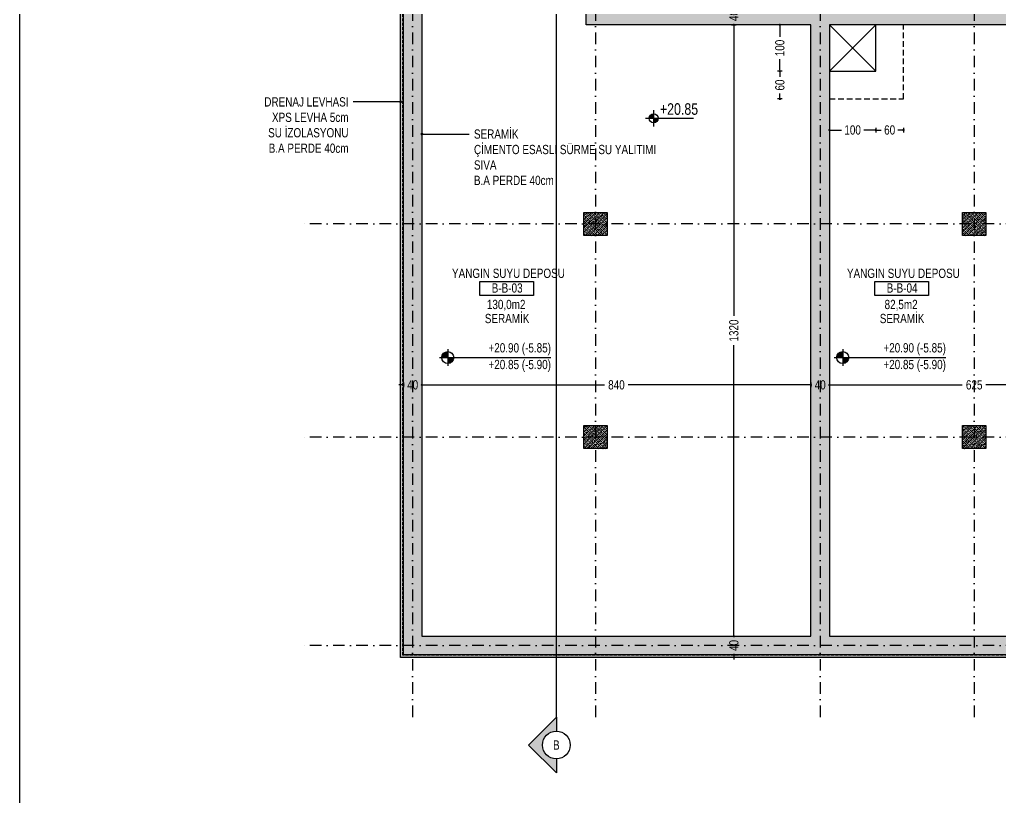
# Model space of a CAD drawing. Header units: centimetres. Extents: x 26569 to 160723, y -3143 to 14565.
# Drawn here: x 153201 to 155319, y 3021 to 4700 of the extents above; entities that cross this region are included whole.
import ezdxf
from ezdxf import colors
from ezdxf.entities.mleader import LeaderData, LeaderLine
from ezdxf.enums import TextEntityAlignment as Align
from ezdxf.math import Vec2, Vec3

# ---------------------------------------------------------------- set-up
doc = ezdxf.new("R2010")
doc.units = ezdxf.units.CM
doc.header["$LTSCALE"] = 100
doc.linetypes.add('DASHDOT2', pattern=[0.5, 0.25, -0.125, 0, -0.125])
doc.linetypes.add('HIDDEN2', pattern=[0.1875, 0.125, -0.0625])
for name, color, linetype in [('A-ANNO-DIMS', 187, 'Continuous'), ('A-ANNO-GRID', 155, 'DASHDOT2'), ('A-ANNO-IDEN', 50, 'Continuous'), ('A-ANNO-TEXT', 50, 'Continuous'), ('A-ANNO-TTBL', 157, 'Continuous'), ('A-ELEV-01', 255, 'Continuous'), ('A-WALL-INSL', 249, 'Continuous'), ('S-CONC', 5, 'Continuous'), ('S-HTCH', 8, 'Continuous')]:
    doc.layers.add(name, color=color, linetype=linetype)
doc.layers.add('AS_KOT', color=2, linetype='Continuous', lineweight=25)
doc.styles.add('AS_KOT', font='ISOt.shx', dxfattribs={"width": 0.8, "height": 2.5})
doc.styles.add('Fields_100', font='act_simplex.shx', dxfattribs={"width": 0.8, "height": 20})
doc.dimstyles.new('FIELDS_100', dxfattribs={"dimscale": 0, "dimtxt": 20, "dimasz": 5, "dimexe": 5, "dimexo": 5, "dimgap": 5, "dimtad": 0, "dimdec": 0, "dimzin": 0, "dimdsep": 46, "dimtxsty": 'Fields_100', "dimblk": 'DOT', "dimcen": 0.09, "dimclrt": 50, "dimadec": 0, "dimazin": 0, "dimtfac": 1, "dimtdec": 0, "dimtix": 1, "dimtofl": 0, "dimtmove": 1, "dimatfit": 3, "dimfxl": 5, "dimfxlon": 1, "dimtolj": 1, "dimtzin": 0, "dimarcsym": 0})
pattern_1 = [(45, (129817.816, 6983.378), (-4.490128, 4.490128), []), (45, (129822.306, 6983.378), (-4.490128, 4.490128), [3.175, -1.5875])]

# ---------------------------------------------------------------- blocks, each defined once
blk = doc.blocks.new('_Dot')
at = {"color": 0, "linetype": 'ByBlock', "lineweight": -2}
blk.add_line((-0.5, 0), (-1, 0), dxfattribs=at)
at = {"color": 0, "linetype": 'ByBlock', "const_width": 0.5}
blk.add_lwpolyline([(-0.25, 0, 1), (0.25, 0, 1)], format="xyb", close=True, dxfattribs=at)
blk = doc.blocks.new('*D625')
at = {"layer": 'A-ANNO-DIMS', "color": 0, "lineweight": -2, "transparency": 16777216}
for p, q in [((155049.7, 4466.5), (155049.7, 4456.5)), ((155054.7, 4461.5), (155061.7, 4461.5)), ((155104.7, 4461.5), (155097.6, 4461.5)), ((155109.7, 4466.5), (155109.7, 4456.5))]:
    blk.add_line(p, q, dxfattribs=at)
at = {"layer": 'DEFPOINTS', "color": 0, "transparency": 16777216}
for p in [(155049.7, 4588.6), (155109.7, 4528.6), (155109.7, 4461.5)]:
    blk.add_point(p, dxfattribs=at)
at = {"layer": 'A-ANNO-DIMS', "color": 0, "lineweight": -2, "transparency": 16777216, "xscale": 5, "yscale": 5, "zscale": 5, "rotation": 180}
blk.add_blockref('_Dot', (155049.7, 4461.5), dxfattribs=at)
at = {"layer": 'A-ANNO-DIMS', "color": 0, "lineweight": -2, "transparency": 16777216, "xscale": 5, "yscale": 5, "zscale": 5}
blk.add_blockref('_Dot', (155109.7, 4461.5), dxfattribs=at)
at = {"layer": 'A-ANNO-DIMS', "color": 50, "transparency": 16777216, "insert": (155079.7, 4461.5), "char_height": 20, "attachment_point": 5, "style": 'Fields_100'}
blk.add_mtext('\\A1;60', dxfattribs=at)
blk = doc.blocks.new('*D626')
at = {"layer": 'A-ANNO-DIMS', "color": 0, "lineweight": -2, "transparency": 16777216}
for p, q in [((154949.7, 4466.5), (154949.7, 4456.5)), ((154954.7, 4461.5), (154975.6, 4461.5)), ((155044.7, 4461.5), (155023.7, 4461.5)), ((155049.7, 4466.5), (155049.7, 4456.5))]:
    blk.add_line(p, q, dxfattribs=at)
at = {"layer": 'DEFPOINTS', "color": 0, "transparency": 16777216}
for p in [(154949.7, 4588.6), (155049.7, 4528.6), (155049.7, 4461.5)]:
    blk.add_point(p, dxfattribs=at)
at = {"layer": 'A-ANNO-DIMS', "color": 0, "lineweight": -2, "transparency": 16777216, "xscale": 5, "yscale": 5, "zscale": 5, "rotation": 180}
blk.add_blockref('_Dot', (154949.7, 4461.5), dxfattribs=at)
at = {"layer": 'A-ANNO-DIMS', "color": 0, "lineweight": -2, "transparency": 16777216, "xscale": 5, "yscale": 5, "zscale": 5}
blk.add_blockref('_Dot', (155049.7, 4461.5), dxfattribs=at)
at = {"layer": 'A-ANNO-DIMS', "color": 50, "transparency": 16777216, "insert": (154999.7, 4461.5), "char_height": 20, "attachment_point": 5, "style": 'Fields_100'}
blk.add_mtext('\\A1;100', dxfattribs=at)
blk = doc.blocks.new('*D627')
at = {"layer": 'A-ANNO-DIMS', "color": 0, "lineweight": -2, "transparency": 16777216}
for p, q in [((154847.6, 4588.6), (154837.6, 4588.6)), ((154842.6, 4583.6), (154842.6, 4576.6)), ((154842.6, 4533.6), (154842.6, 4540.7)), ((154847.6, 4528.6), (154837.6, 4528.6))]:
    blk.add_line(p, q, dxfattribs=at)
at = {"layer": 'DEFPOINTS', "color": 0, "transparency": 16777216}
for p in [(154969.7, 4588.6), (154842.6, 4528.6), (154909.7, 4528.6)]:
    blk.add_point(p, dxfattribs=at)
at = {"layer": 'A-ANNO-DIMS', "color": 0, "lineweight": -2, "transparency": 16777216, "xscale": 5, "yscale": 5, "zscale": 5}
for p, rotation in [((154842.6, 4588.6), 90), ((154842.6, 4528.6), 270)]:
    blk.add_blockref('_Dot', p, dxfattribs=dict(at, rotation=rotation))
at = {"layer": 'A-ANNO-DIMS', "color": 50, "transparency": 16777216, "insert": (154842.6, 4558.6), "char_height": 20, "attachment_point": 5, "rotation": 90, "style": 'Fields_100'}
blk.add_mtext('\\A1;60', dxfattribs=at)
blk = doc.blocks.new('*D628')
at = {"layer": 'A-ANNO-DIMS', "color": 0, "lineweight": -2, "transparency": 16777216}
for p, q in [((154847.6, 4688.6), (154837.6, 4688.6)), ((154842.6, 4683.6), (154842.6, 4662.7)), ((154842.6, 4593.6), (154842.6, 4614.6)), ((154847.6, 4588.6), (154837.6, 4588.6))]:
    blk.add_line(p, q, dxfattribs=at)
at = {"layer": 'DEFPOINTS', "color": 0, "transparency": 16777216}
for p in [(154969.7, 4688.6), (154842.6, 4588.6), (154909.7, 4588.6)]:
    blk.add_point(p, dxfattribs=at)
at = {"layer": 'A-ANNO-DIMS', "color": 0, "lineweight": -2, "transparency": 16777216, "xscale": 5, "yscale": 5, "zscale": 5}
for p, rotation in [((154842.6, 4688.6), 90), ((154842.6, 4588.6), 270)]:
    blk.add_blockref('_Dot', p, dxfattribs=dict(at, rotation=rotation))
at = {"layer": 'A-ANNO-DIMS', "color": 50, "transparency": 16777216, "insert": (154842.6, 4638.6), "char_height": 20, "attachment_point": 5, "rotation": 90, "style": 'Fields_100'}
blk.add_mtext('\\A1;100', dxfattribs=at)
blk = doc.blocks.new('*U561')
at = {"layer": 'AS_KOT'}
for p, q in [((0, 0), (10.34, 0)), ((1.75, -1.75), (1.75, 1.75))]:
    blk.add_line(p, q, dxfattribs=at)
at = {"layer": 'AS_KOT', "const_width": 1}
for points in [[(1.75, 0.5, 0.414214), (1.25, 0)], [(1.75, -0.5, 0.414214), (2.25, 0)]]:
    blk.add_lwpolyline(points, format="xyb", dxfattribs=at)
at = {"layer": 'AS_KOT'}
blk.add_ellipse((1.75, 0), major_axis=(-0.707, 0.707), ratio=1, start_param=3.926991, end_param=10.210176, dxfattribs=at)
at = {"layer": 'AS_KOT', "style": 'AS_KOT', "width": 0.8}
blk.add_attdef('KABAKOT', text='', height=2.5, dxfattribs=at).set_placement((3.09, 0), align=Align.BOTTOM_LEFT)
blk = doc.blocks.new('*D588')
at = {"layer": 'A-ANNO-DIMS', "color": 0, "lineweight": -2, "transparency": 16777216}
for p, q in [((154024.7, 3911.2), (154019.7, 3911.2)), ((154029.7, 3916.2), (154029.7, 3906.2)), ((154069.7, 3916.2), (154069.7, 3906.2)), ((154074.7, 3911.2), (154079.7, 3911.2))]:
    blk.add_line(p, q, dxfattribs=at)
at = {"layer": 'DEFPOINTS', "color": 0, "transparency": 16777216}
for p in [(154029.7, 3993.7), (154069.7, 3993.7), (154069.7, 3911.2)]:
    blk.add_point(p, dxfattribs=at)
at = {"layer": 'A-ANNO-DIMS', "color": 0, "lineweight": -2, "transparency": 16777216, "xscale": 5, "yscale": 5, "zscale": 5}
blk.add_blockref('_Dot', (154029.7, 3911.2), dxfattribs=at)
at = {"layer": 'A-ANNO-DIMS', "color": 0, "lineweight": -2, "transparency": 16777216, "xscale": 5, "yscale": 5, "zscale": 5, "rotation": 180}
blk.add_blockref('_Dot', (154069.7, 3911.2), dxfattribs=at)
at = {"layer": 'A-ANNO-DIMS', "color": 50, "transparency": 16777216, "insert": (154049.7, 3911.2), "char_height": 20, "attachment_point": 5, "style": 'Fields_100'}
blk.add_mtext('\\A1;40', dxfattribs=at)
blk = doc.blocks.new('*D589')
at = {"layer": 'A-ANNO-DIMS', "color": 0, "lineweight": -2, "transparency": 16777216}
for p, q in [((154069.7, 3916.2), (154069.7, 3906.2)), ((154074.7, 3911.2), (154464.1, 3911.2)), ((154904.7, 3911.2), (154515.2, 3911.2)), ((154909.7, 3916.2), (154909.7, 3906.2))]:
    blk.add_line(p, q, dxfattribs=at)
at = {"layer": 'DEFPOINTS', "color": 0, "transparency": 16777216}
for p in [(154069.7, 3993.7), (154909.7, 3993.7), (154909.7, 3911.2)]:
    blk.add_point(p, dxfattribs=at)
at = {"layer": 'A-ANNO-DIMS', "color": 0, "lineweight": -2, "transparency": 16777216, "xscale": 5, "yscale": 5, "zscale": 5, "rotation": 180}
blk.add_blockref('_Dot', (154069.7, 3911.2), dxfattribs=at)
at = {"layer": 'A-ANNO-DIMS', "color": 0, "lineweight": -2, "transparency": 16777216, "xscale": 5, "yscale": 5, "zscale": 5}
blk.add_blockref('_Dot', (154909.7, 3911.2), dxfattribs=at)
at = {"layer": 'A-ANNO-DIMS', "color": 50, "transparency": 16777216, "insert": (154489.7, 3911.2), "char_height": 20, "attachment_point": 5, "style": 'Fields_100'}
blk.add_mtext('\\A1;840', dxfattribs=at)
blk = doc.blocks.new('*D590')
at = {"layer": 'A-ANNO-DIMS', "color": 0, "lineweight": -2, "transparency": 16777216}
for p, q in [((154904.7, 3911.2), (154899.7, 3911.2)), ((154909.7, 3916.2), (154909.7, 3906.2)), ((154949.7, 3916.2), (154949.7, 3906.2)), ((154954.7, 3911.2), (154959.7, 3911.2))]:
    blk.add_line(p, q, dxfattribs=at)
at = {"layer": 'DEFPOINTS', "color": 0, "transparency": 16777216}
for p in [(154909.7, 3993.7), (154949.7, 3993.7), (154949.7, 3911.2)]:
    blk.add_point(p, dxfattribs=at)
at = {"layer": 'A-ANNO-DIMS', "color": 0, "lineweight": -2, "transparency": 16777216, "xscale": 5, "yscale": 5, "zscale": 5}
blk.add_blockref('_Dot', (154909.7, 3911.2), dxfattribs=at)
at = {"layer": 'A-ANNO-DIMS', "color": 0, "lineweight": -2, "transparency": 16777216, "xscale": 5, "yscale": 5, "zscale": 5, "rotation": 180}
blk.add_blockref('_Dot', (154949.7, 3911.2), dxfattribs=at)
at = {"layer": 'A-ANNO-DIMS', "color": 50, "transparency": 16777216, "insert": (154929.7, 3911.2), "char_height": 20, "attachment_point": 5, "style": 'Fields_100'}
blk.add_mtext('\\A1;40', dxfattribs=at)
blk = doc.blocks.new('*D591')
at = {"layer": 'A-ANNO-DIMS', "color": 0, "lineweight": -2, "transparency": 16777216}
for p, q in [((154949.7, 3916.2), (154949.7, 3906.2)), ((154954.7, 3911.2), (155236.6, 3911.2)), ((155569.7, 3911.2), (155287.7, 3911.2)), ((155574.7, 3916.2), (155574.7, 3906.2))]:
    blk.add_line(p, q, dxfattribs=at)
at = {"layer": 'DEFPOINTS', "color": 0, "transparency": 16777216}
for p in [(154949.7, 3993.7), (155574.7, 3993.7), (155574.7, 3911.2)]:
    blk.add_point(p, dxfattribs=at)
at = {"layer": 'A-ANNO-DIMS', "color": 0, "lineweight": -2, "transparency": 16777216, "xscale": 5, "yscale": 5, "zscale": 5, "rotation": 180}
blk.add_blockref('_Dot', (154949.7, 3911.2), dxfattribs=at)
at = {"layer": 'A-ANNO-DIMS', "color": 0, "lineweight": -2, "transparency": 16777216, "xscale": 5, "yscale": 5, "zscale": 5}
blk.add_blockref('_Dot', (155574.7, 3911.2), dxfattribs=at)
at = {"layer": 'A-ANNO-DIMS', "color": 50, "transparency": 16777216, "insert": (155262.2, 3911.2), "char_height": 20, "attachment_point": 5, "style": 'Fields_100'}
blk.add_mtext('\\A1;625', dxfattribs=at)
blk = doc.blocks.new('*D600')
at = {"layer": 'A-ANNO-DIMS', "color": 0, "lineweight": -2, "transparency": 16777216}
for p, q in [((154738.3, 4728.6), (154748.3, 4728.6)), ((154743.3, 4733.6), (154743.3, 4738.6)), ((154738.3, 4688.6), (154748.3, 4688.6)), ((154743.3, 4683.6), (154743.3, 4678.6))]:
    blk.add_line(p, q, dxfattribs=at)
at = {"layer": 'DEFPOINTS', "color": 0, "transparency": 16777216}
for p in [(154660.8, 4728.6), (154743.3, 4728.6), (154660.8, 4688.6)]:
    blk.add_point(p, dxfattribs=at)
at = {"layer": 'A-ANNO-DIMS', "color": 0, "lineweight": -2, "transparency": 16777216, "xscale": 5, "yscale": 5, "zscale": 5}
for p, rotation in [((154743.3, 4728.6), 270), ((154743.3, 4688.6), 90)]:
    blk.add_blockref('_Dot', p, dxfattribs=dict(at, rotation=rotation))
at = {"layer": 'A-ANNO-DIMS', "color": 50, "transparency": 16777216, "insert": (154743.3, 4708.6), "char_height": 20, "attachment_point": 5, "rotation": 90, "style": 'Fields_100'}
blk.add_mtext('\\A1;40', dxfattribs=at)
blk = doc.blocks.new('*D603')
at = {"layer": 'A-ANNO-DIMS', "color": 0, "lineweight": -2, "transparency": 16777216}
for p, q in [((154738.3, 3368.6), (154748.3, 3368.6)), ((154743.3, 3373.6), (154743.3, 3378.6)), ((154738.3, 3328.6), (154748.3, 3328.6)), ((154743.3, 3323.6), (154743.3, 3318.6))]:
    blk.add_line(p, q, dxfattribs=at)
at = {"layer": 'DEFPOINTS', "color": 0, "transparency": 16777216}
for p in [(154660.8, 3368.6), (154743.3, 3368.6), (154660.8, 3328.6)]:
    blk.add_point(p, dxfattribs=at)
at = {"layer": 'A-ANNO-DIMS', "color": 0, "lineweight": -2, "transparency": 16777216, "xscale": 5, "yscale": 5, "zscale": 5}
for p, rotation in [((154743.3, 3368.6), 270), ((154743.3, 3328.6), 90)]:
    blk.add_blockref('_Dot', p, dxfattribs=dict(at, rotation=rotation))
at = {"layer": 'A-ANNO-DIMS', "color": 50, "transparency": 16777216, "insert": (154743.3, 3348.6), "char_height": 20, "attachment_point": 5, "rotation": 90, "style": 'Fields_100'}
blk.add_mtext('\\A1;40', dxfattribs=at)
blk = doc.blocks.new('*D604')
at = {"layer": 'A-ANNO-DIMS', "color": 0, "lineweight": -2, "transparency": 16777216}
for p, q in [((154738.3, 4688.6), (154748.3, 4688.6)), ((154743.3, 4683.6), (154743.3, 4060.3)), ((154743.3, 3373.6), (154743.3, 3996.9)), ((154738.3, 3368.6), (154748.3, 3368.6))]:
    blk.add_line(p, q, dxfattribs=at)
at = {"layer": 'DEFPOINTS', "color": 0, "transparency": 16777216}
for p in [(154660.8, 4688.6), (154743.3, 4688.6), (154660.8, 3368.6, 0)]:
    blk.add_point(p, dxfattribs=at)
at = {"layer": 'A-ANNO-DIMS', "color": 0, "lineweight": -2, "transparency": 16777216, "xscale": 5, "yscale": 5, "zscale": 5}
for p, rotation in [((154743.3, 4688.6), 90), ((154743.3, 3368.6), 270)]:
    blk.add_blockref('_Dot', p, dxfattribs=dict(at, rotation=rotation))
at = {"layer": 'A-ANNO-DIMS', "color": 50, "transparency": 16777216, "insert": (154743.3, 4028.6), "char_height": 20, "attachment_point": 5, "rotation": 90, "style": 'Fields_100'}
blk.add_mtext('\\A1;1320', dxfattribs=at)
blk = doc.blocks.new('Mahal kutusu_100')
at = {"color": 0}
blk.add_lwpolyline([(-58, 30), (58, 30), (58, 0), (-58, 0)], close=True, dxfattribs=at)
at = {"color": 0, "style": 'Fields_100', "width": 0.8}
for tag, p in [('MAHAL', (3.6, 37.9)), ('KOD', (0.9, 6.2)), ('ALAN', (-1.3, -29.4)), ('KAPLAMA', (0.8, -59.7))]:
    blk.add_attdef(tag, text='', height=20, dxfattribs=at).set_placement(p, align=Align.CENTER)

msp = doc.modelspace()

# ---------------------------------------------------------------- hatches: boundary and pattern name
at = {"layer": 'A-ANNO-DIMS'}
h = msp.add_hatch(color=256, dxfattribs=at)
h.paths.add_polyline_path([(154125.39, 3983.23, 0.4142136), (154112.39, 3970.23), (154125.39, 3970.23)])
h.paths.add_polyline_path([(154138.39, 3970.23), (154125.39, 3970.23), (154125.39, 3957.23, 0.4142136)])
h = msp.add_hatch(color=256, dxfattribs=at)
h.paths.add_polyline_path([(154978.21, 3983.23, 0.4142136), (154965.21, 3970.23), (154978.21, 3970.23)])
h.paths.add_polyline_path([(154991.21, 3970.23), (154978.21, 3970.23), (154978.21, 3957.23, 0.4142136)])
at = {"layer": 'A-ANNO-GRID', "linetype": 'Continuous', "ltscale": 10}
h = msp.add_hatch(color=256, dxfattribs=at)
h.dxf.hatch_style = 1
h.paths.add_polyline_path([(154360.03, 3073.74), (154360.03, 3103.74, -0.4142136), (154330.03, 3133.74, -0.4142136), (154360.03, 3163.74), (154360.03, 3193.74), (154300.03, 3133.74)])
at = {"layer": 'A-WALL-INSL', "linetype": 'HIDDEN2', "ltscale": 0.5}
h = msp.add_hatch(dxfattribs=at)
h.set_pattern_fill('HONEY', color=256, scale=0.4, style=0)
h.set_pattern_definition([(0, (129817.8159, 6983.3781), (1.905, 1.09985226), [1.27, -2.54]), (120, (129817.8159, 6983.3781), (-1.904999996, 1.099852265), [1.27, -2.54]), (60, (129817.8159, 6983.3781), (4e-09, 2.199704523), [-2.54, 1.27])])
h.paths.add_polyline_path([(154023.66, 3322.6), (154023.66, 5274.6), (156160.66, 5274.6), (156160.66, 4682.6), (155620.66, 4682.6), (155620.66, 3322.6)])
h.paths.add_polyline_path([(154028.66, 3327.6), (154028.66, 5269.6), (156155.66, 5269.6), (156155.66, 4687.6), (155615.66, 4687.6), (155615.66, 3327.6)], flags=16)
at = {"layer": 'S-HTCH'}
h = msp.add_hatch(dxfattribs=at)
h.set_pattern_fill('ANSI33', color=256)
h.set_pattern_definition(pattern_1)
h.paths.add_polyline_path([(154029.66, 3328.6), (154029.66, 5268.6), (156154.66, 5268.6), (156154.66, 4688.6), (155614.66, 4688.6), (155614.66, 3328.6)])
h.paths.add_polyline_path([(154949.66, 3368.6), (155574.66, 3368.6), (155574.66, 4688.6), (154949.66, 4688.6)], flags=16)
h.paths.add_polyline_path([(155614.66, 4728.6), (156114.66, 4728.6), (156114.66, 5228.6), (155614.66, 5228.6)], flags=16)
h.paths.add_polyline_path([(154069.66, 5228.6), (154069.66, 3368.6), (154909.66, 3368.6), (154909.66, 4688.6), (154424.66, 4688.6), (154424.66, 5228.6)], flags=16)
h.paths.add_polyline_path([(154464.66, 4728.6), (155574.66, 4728.6), (155574.66, 5228.6), (154464.66, 5228.6)], flags=16)
h = msp.add_hatch(dxfattribs=at)
h.set_pattern_fill('ANSI33', color=256)
h.set_pattern_definition(pattern_1)
h.paths.add_polyline_path([(154419.66, 4233.6), (154469.66, 4233.6), (154469.66, 4283.6), (154419.66, 4283.6)])
h = msp.add_hatch(dxfattribs=at)
h.set_pattern_fill('ANSI33', color=256)
h.set_pattern_definition(pattern_1)
h.paths.add_polyline_path([(155237.16, 4233.6), (155287.16, 4233.6), (155287.16, 4283.6), (155237.16, 4283.6)])
h = msp.add_hatch(dxfattribs=at)
h.set_pattern_fill('ANSI33', color=256)
h.set_pattern_definition(pattern_1)
h.paths.add_polyline_path([(154419.66, 3773.6), (154469.66, 3773.6), (154469.66, 3823.6), (154419.66, 3823.6)])
h = msp.add_hatch(dxfattribs=at)
h.set_pattern_fill('ANSI33', color=256)
h.set_pattern_definition(pattern_1)
h.paths.add_polyline_path([(155237.16, 3773.6), (155287.16, 3773.6), (155287.16, 3823.6), (155237.16, 3823.6)])

# ---------------------------------------------------------------- linework, layer by layer
at = {"layer": 'A-ANNO-DIMS'}
for p, q in [((154125.39, 3988.23), (154125.39, 3952.23)), ((154978.21, 3988.23), (154978.21, 3952.23)), ((154107.39, 3970.23), (154348.39, 3970.23)), ((154960.21, 3970.23), (155201.21, 3970.23))]:
    msp.add_line(p, q, dxfattribs=at)
for centre in [(154125.39, 3970.23), (154978.21, 3970.23)]:
    msp.add_circle(centre, 13, dxfattribs=at)
at = {"layer": 'A-ANNO-GRID'}
for p, q in [((154049.66, 5623.95), (154049.66, 3193.74)), ((154444.66, 5623.95), (154444.66, 3193.74)), ((154929.66, 5623.95), (154929.66, 3193.74)), ((155262.16, 5623.95), (155262.16, 3193.74)), ((156708.46, 4258.6), (153812.17, 4258.6)), ((156708.46, 3798.6), (153812.17, 3798.6)), ((156708.46, 3348.6), (153812.17, 3348.6))]:
    msp.add_line(p, q, dxfattribs=at)
at = {"layer": 'A-ANNO-GRID', "const_width": 3, "elevation": 0}
msp.add_lwpolyline([(154360.03, 5623.95), (154360.03, 3193.74)], dxfattribs=at)
at = {"layer": 'A-ANNO-GRID', "linetype": 'Continuous', "ltscale": 10, "elevation": 0}
msp.add_lwpolyline([(154360.03, 3103.74), (154360.03, 3073.74), (154300.03, 3133.74), (154360.03, 3193.74), (154360.03, 3163.74)], dxfattribs=at)
at = {"layer": 'A-ANNO-GRID', "linetype": 'Continuous', "ltscale": 10}
msp.add_circle((154360.03, 3133.74), 30, dxfattribs=at)
at = {"layer": 'A-ANNO-TTBL'}
msp.add_line((153201.02, 5917.18), (153201.03, -2922.85), dxfattribs=at)
at = {"layer": 'A-ELEV-01', "ltscale": 0.2}
for p, q in [((154949.66, 4588.6, 0), (155049.66, 4688.6, 0)), ((154949.66, 4688.6, 0), (155049.66, 4588.6, 0))]:
    msp.add_line(p, q, dxfattribs=at)
at = {"layer": 'A-ELEV-01', "linetype": 'HIDDEN2'}
for p, q in [((155109.66, 4528.6, 0), (155109.66, 4688.6)), ((154949.66, 4528.6), (155109.66, 4528.6, 0))]:
    msp.add_line(p, q, dxfattribs=at)
at = {"layer": 'A-ELEV-01', "ltscale": 0.2, "elevation": 0}
msp.add_lwpolyline([(154949.66, 4688.6), (154949.66, 4588.6), (155049.66, 4588.6), (155049.66, 4688.6)], close=True, dxfattribs=at)
at = {"layer": 'A-WALL-INSL', "ltscale": 0.5, "elevation": 0}
msp.add_lwpolyline([(154023.66, 3322.6), (154023.66, 5274.6), (156160.66, 5274.6), (156160.66, 4682.6), (155620.66, 4682.6), (155620.66, 3322.6)], close=True, dxfattribs=at)
at = {"layer": 'A-WALL-INSL', "linetype": 'HIDDEN2', "ltscale": 0.5, "const_width": 1, "elevation": 0}
msp.add_lwpolyline([(154029.16, 3328.1), (154029.16, 5269.1), (156155.16, 5269.1), (156155.16, 4688.1), (155615.16, 4688.1), (155615.16, 3328.1)], close=True, dxfattribs=at)
at = {"layer": 'A-WALL-INSL', "linetype": 'HIDDEN2', "ltscale": 0.5, "elevation": 0}
msp.add_lwpolyline([(154028.66, 3327.6), (154028.66, 5269.6), (156155.66, 5269.6), (156155.66, 4687.6), (155615.66, 4687.6), (155615.66, 3327.6)], close=True, dxfattribs=at)
at = {"layer": 'S-CONC', "elevation": 0}
msp.add_lwpolyline([(154029.66, 3328.6), (154029.66, 5268.6), (156154.66, 5268.6), (156154.66, 4688.6), (155614.66, 4688.6), (155614.66, 3328.6), (154029.66, 3328.6)], dxfattribs=at)
for points in [[(154069.66, 5228.6), (154069.66, 3368.6), (154909.66, 3368.6), (154909.66, 4688.6), (154424.66, 4688.6), (154424.66, 5228.6)], [(154949.66, 3368.6), (155574.66, 3368.6), (155574.66, 4688.6), (154949.66, 4688.6)]]:
    msp.add_lwpolyline(points, close=True, dxfattribs=at)
at = {"layer": 'S-CONC'}
for points in [[(154469.66, 4283.6), (154469.66, 4233.6), (154419.66, 4233.6), (154419.66, 4283.6)], [(155287.16, 4283.6), (155287.16, 4233.6), (155237.16, 4233.6), (155237.16, 4283.6)], [(154469.66, 3823.6), (154469.66, 3773.6), (154419.66, 3773.6), (154419.66, 3823.6)], [(155287.16, 3823.6), (155287.16, 3773.6), (155237.16, 3773.6), (155237.16, 3823.6)]]:
    msp.add_lwpolyline(points, close=True, dxfattribs=at)

# ---------------------------------------------------------------- block references
at = {"layer": 'A-ANNO-IDEN'}
for p, values in [((154252.88, 4104.28), {'MAHAL': 'YANGIN SUYU DEPOSU', 'KOD': 'B-B-03', 'ALAN': '130,0m2', 'KAPLAMA': 'SERAMİK'}), ((155105.7, 4104.28), {'MAHAL': 'YANGIN SUYU DEPOSU', 'KOD': 'B-B-04', 'ALAN': '82,5m2', 'KAPLAMA': 'SERAMİK'})]:
    msp.add_blockref('Mahal kutusu_100', p, dxfattribs=at).add_auto_attribs(values)
at = {"layer": 'AS_KOT', "xscale": 10, "yscale": 10, "zscale": 10}
msp.add_blockref('*U561', (154552.66, 4486.79, 0), dxfattribs=at).add_auto_attribs({'KABAKOT': '+20.85'})

# ---------------------------------------------------------------- texts
at = {"layer": 'A-ANNO-GRID', "color": 50, "style": 'Fields_100', "width": 0.8}
msp.add_text('B', height=20, rotation=359.92667, dxfattribs=at).set_placement((154360.03, 3133.74), align=Align.MIDDLE_CENTER)
at = {"layer": 'A-ANNO-TEXT', "char_height": 20, "style": 'Fields_100'}
for s, insert, attachment_point in [('+20.90 (-5.85)', (154348.39, 3975.23), 9), ('+20.90 (-5.85)', (155201.21, 3975.23), 9), ('+20.85 (-5.90)', (154348.39, 3965.23), 3), ('+20.85 (-5.90)', (155201.21, 3965.23), 3)]:
    msp.add_mtext_dynamic_manual_height_columns(s, width=223, gutter_width=100, heights=[0], dxfattribs=dict(at, insert=insert, attachment_point=attachment_point))

# ---------------------------------------------------------------- dimensions: what is measured, and where the dimension line sits
at = {"layer": 'A-ANNO-DIMS'}
for base, p1, p2, angle, picture, middle in [((154743.32, 4728.6, 0), (154660.76, 4688.6, 0), (154660.76, 4728.6, 0), 90, '*D600', (154743.32, 4708.6, 0)), ((154743.32, 4688.6, 0), (154660.76, 3368.6), (154660.76, 4688.6, 0), 90, '*D604', (154743.32, 4028.6, 0)), ((154842.59, 4588.6), (154969.66, 4688.6, 0), (154909.66, 4588.6), 270, '*D628', (154842.59, 4638.6)), ((154842.59, 4528.6), (154969.66, 4588.6, 0), (154909.66, 4528.6, 0), 270, '*D627', (154842.59, 4558.6)), ((154743.32, 3368.6, 0), (154660.76, 3328.6), (154660.76, 3368.6), 90, '*D603', (154743.32, 3348.6, 0))]:
    dim = msp.add_linear_dim(base=base, p1=p1, p2=p2, angle=angle, dimstyle='FIELDS_100', override={"dimscale": 1}, dxfattribs=at)
    dim.commit()
    dim.dimension.update_dxf_attribs({"geometry": picture, "text_midpoint": middle})
for base, p1, p2, picture, middle in [((155049.66, 4461.53), (154949.66, 4588.6, 0), (155049.66, 4528.6), '*D626', (154999.66, 4461.53)), ((155109.66, 4461.53), (155049.66, 4588.6, 0), (155109.66, 4528.6, 0), '*D625', (155079.66, 4461.53)), ((154069.66, 3911.17, 0), (154029.66, 3993.73), (154069.66, 3993.73), '*D588', (154049.66, 3911.17, 0)), ((154909.66, 3911.17, 0), (154069.66, 3993.73), (154909.66, 3993.73), '*D589', (154489.66, 3911.17, 0)), ((154949.66, 3911.17, 0), (154909.66, 3993.73), (154949.66, 3993.73), '*D590', (154929.66, 3911.17, 0)), ((155574.66, 3911.17, 0), (154949.66, 3993.73), (155574.66, 3993.73), '*D591', (155262.16, 3911.17, 0))]:
    dim = msp.add_linear_dim(base=base, p1=p1, p2=p2, dimstyle='FIELDS_100', override={"dimscale": 1}, dxfattribs=at)
    dim.commit()
    dim.dimension.update_dxf_attribs({"geometry": picture, "text_midpoint": middle})

# ---------------------------------------------------------------- leaders
ml = msp.add_multileader_mtext('Standard', dxfattribs=at)
ml.set_content('SERAMİK \\PÇİMENTO ESASLI SÜRME SU YALITIMI\\PSIVA\\PB.A PERDE 40cm', color=50, style='Fields_100')
ml.set_leader_properties(color=256)
ml.set_arrow_properties(name='DOT')
ml.build(insert=Vec2(0, 0))
ml.multileader.update_dxf_attribs({"dogleg_length": 10, "arrow_head_size": 6})
ctx = ml.context
ctx.base_point, ctx.char_height, ctx.arrow_head_size, ctx.landing_gap_size, ctx.plane_origin = Vec3(154567.06, 4979.73), 20, 6, 10, Vec3(154919.29, 4979.74)
notes = []
notes.append((ctx, [(0, (1, 1, 0), (154557.06, 4979.73), (1, 0), 10, [(0, [(154464.66, 4979.73)], 0, [])])]))
ctx.mtext.insert, ctx.mtext.flow_direction = Vec3(154577.06, 4989.73), 5
ml = msp.add_multileader_mtext('Standard', dxfattribs=at)
ml.set_content('DRENAJ LEVHASI\\PXPS LEVHA 5cm\\PSU İZOLASYONU\\PB.A PERDE 40cm', color=50, style='Fields_100')
ml.set_leader_properties(color=256)
ml.set_arrow_properties(name='DOT')
ml.build(insert=Vec2(0, 0))
ml.multileader.update_dxf_attribs({"dogleg_length": 10, "arrow_head_size": 6})
ctx = ml.context
ctx.base_point, ctx.char_height, ctx.arrow_head_size, ctx.landing_gap_size, ctx.plane_origin = Vec3(153694.03, 4522.27), 20, 6, 10, Vec3(154478.29, 4522.29)
ctx.text_align_type = 2
notes.append((ctx, [(0, (1, 1, 0), (153931.26, 4522.27), (-1, 0), 10, [(0, [(154023.66, 4522.27)], 0, [])])]))
ctx.mtext.insert, ctx.mtext.alignment, ctx.mtext.flow_direction = Vec3(153911.26, 4532.27), 3, 5
ml = msp.add_multileader_mtext('Standard', dxfattribs=at)
ml.set_content('SERAMİK \\PÇİMENTO ESASLI SÜRME SU YALITIMI\\PSIVA\\PB.A PERDE 40cm', color=50, style='Fields_100')
ml.set_leader_properties(color=256)
ml.set_arrow_properties(name='DOT')
ml.build(insert=Vec2(0, 0))
ml.multileader.update_dxf_attribs({"dogleg_length": 10, "arrow_head_size": 6})
ctx = ml.context
ctx.base_point, ctx.char_height, ctx.arrow_head_size, ctx.landing_gap_size, ctx.plane_origin = Vec3(154172.06, 4452.78), 20, 6, 10, Vec3(154524.29, 4452.8)
notes.append((ctx, [(0, (1, 1, 0), (154162.06, 4452.78), (1, 0), 10, [(0, [(154069.66, 4452.78)], 0, [])])]))
ctx.mtext.insert, ctx.mtext.flow_direction = Vec3(154182.06, 4462.78), 5
for ctx, leaders in notes:
    for number, flags, end, landing, length, lines in leaders:
        leader = LeaderData()
        leader.index, (leader.has_last_leader_line, leader.has_dogleg_vector, leader.attachment_direction) = number, flags
        leader.last_leader_point, leader.dogleg_vector, leader.dogleg_length = Vec3(end), Vec3(landing), length
        for number, points, colour, breaks in lines:
            line = LeaderLine()
            line.index, line.vertices, line.color, line.breaks = number, Vec3.list(points), colors.encode_raw_color(colour), breaks
            leader.lines.append(line)
        ctx.leaders.append(leader)

doc.saveas('drawing.dxf')
